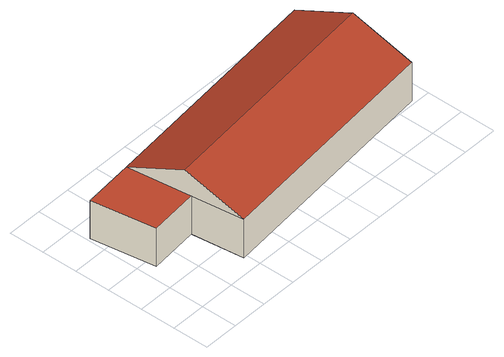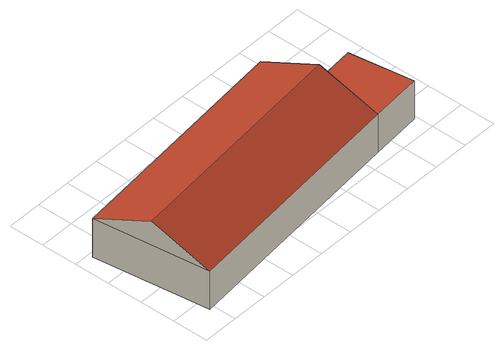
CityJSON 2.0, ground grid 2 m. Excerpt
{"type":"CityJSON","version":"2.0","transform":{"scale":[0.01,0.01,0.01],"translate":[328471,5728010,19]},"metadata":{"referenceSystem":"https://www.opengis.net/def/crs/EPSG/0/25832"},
"CityObjects":{
"building1":{"type":"Building","attributes":{"Gemeindeschluessel":"05170048","Geometrietyp2DReferenz":"3000","function":"31001_2723"},"address":[{"country":"Germany","locality":"Wesel","thoroughfareNumber":"119","thoroughfareName":"Bislicher Straße"}],"children":["building1-1","building1-2"]},
"building1-1":{"type":"BuildingPart","attributes":{"roofType":"3100","measuredHeight":3.76},"parents":["building1"],"geometry":[{"type":"MultiSurface","lod":"2","boundaries":[[[0,1,2,3]],[[4,5,6,7]],[[3,2,5,4]],[[0,8,7]],[[4,9,3]],[[3,9,8,0]],[[7,8,9,4]],[[1,6,5,2]],[[0,10,11,1]],[[6,11,10,7]]],"semantics":{"surfaces":[{"type":"WallSurface"},{"type":"RoofSurface"},{"type":"GroundSurface"},{"type":"ClosureSurface"}],"values":[0,0,0,0,0,1,1,2,0,3]}}]},
"building1-2":{"type":"BuildingPart","attributes":{"roofType":"1000","measuredHeight":2.34},"parents":["building1"],"geometry":[{"type":"Solid","lod":"2","boundaries":[[[[12,13,11,10]],[[14,15,13,12]],[[7,6,15,14]],[[14,12,10,7]],[[13,15,6,11]],[[10,11,6,7]]]],"semantics":{"surfaces":[{"type":"WallSurface"},{"type":"RoofSurface"},{"type":"GroundSurface"},{"type":"ClosureSurface"}],"values":[[0,0,0,1,2,3]]}}]}
},
"vertices":[
[382,83,325],[382,83,91],[1709,223,91],[1709,223,325],[1629,869,325],[1629,869,91],[301,731,91],[301,731,325],[341,407,467],[1669,546,467],[346,372,325],[346,372,91],
[70,345,325],[70,345,91],[16,702,325],[16,702,91]
]}
